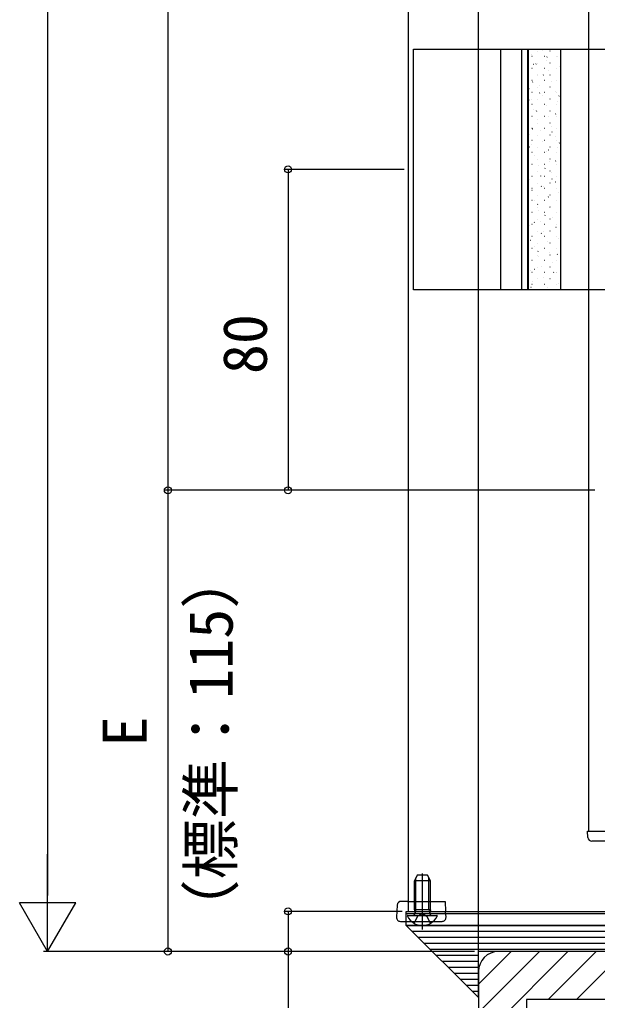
# Model space of a CAD drawing. Units: millimetres, scale not verified. Extents: x -875 to 875, y -1300 to 1292.
# Drawn here: x -387 to -242.8, y 62 to 306.5 of the extents above; entities that cross this region are included whole.
import ezdxf
from ezdxf.enums import TextEntityAlignment as Align

# ---------------------------------------------------------------- set-up
doc = ezdxf.new("R2010")
doc.units = ezdxf.units.MM
doc.header["$LTSCALE"] = 8
for name, color, linetype in [('0-3_YKK_12', 2, 'Continuous'), ('0-4_YKK_13', 4, 'Continuous'), ('0-5_YKK_D', 6, 'Continuous'), ('0-7_YSS_K', 3, 'Continuous')]:
    doc.layers.add(name, color=color, linetype=linetype)
doc.styles.add('ＭＳ ゴシック', font='')
doc.styles.get('ＭＳ ゴシック').set_extended_font_data('MS Gothic')

msp = doc.modelspace()

# ---------------------------------------------------------------- linework, layer by layer
at = {"layer": '0-3_YKK_12'}
for p, q in [((-290, 889.153), (-290, 84.153)), ((-245, 811.153), (-245, 104.153)), ((-245, 104.153), (-220, 104.153)), ((-290, 84.153), (-90, 84.153))]:
    msp.add_line(p, q, dxfattribs=at)
at = {"layer": '0-4_YKK_13'}
for p, q in [((-266.9, 239.153), (-266.9, 299.153)), ((-261.703, 239.153), (-261.703, 299.153)), ((-260.176, 239.153), (-260.176, 299.153)), ((-259.989, 239.153), (-259.989, 299.153)), ((-257.666, 298.637), (-257.716, 298.637)), ((-256.575, 298.907), (-256.584, 298.904)), ((-254.626, 298.637), (-254.676, 298.637)), ((-259.365, 297.919), (-259.375, 297.916)), ((-259.091, 297.262), (-259.141, 297.262)), ((-256.051, 297.262), (-256.101, 297.262)), ((-255.599, 296.412), (-255.608, 296.409)), ((-255.377, 297.229), (-255.461, 297.174)), ((-253.011, 297.262), (-253.061, 297.262)), ((-252.856, 297.383), (-252.865, 297.38)), ((-259.091, 294.272), (-259.141, 294.272)), ((-258.719, 295.307), (-258.729, 295.304)), ((-258.067, 295.449), (-258.15, 295.394)), ((-257.666, 295.647), (-257.716, 295.647)), ((-256.051, 294.272), (-256.101, 294.272)), ((-255, 293.783), (-255.01, 293.78)), ((-254.626, 295.647), (-254.676, 295.647)), ((-253.011, 294.272), (-253.061, 294.272)), ((-252.21, 294.771), (-252.219, 294.768)), ((-259.091, 291.282), (-259.141, 291.282)), ((-257.743, 292.812), (-257.753, 292.808)), ((-257.666, 292.657), (-257.716, 292.657)), ((-256.262, 292.726), (-256.345, 292.671)), ((-256.051, 291.282), (-256.101, 291.282)), ((-254.626, 292.657), (-254.676, 292.657)), ((-254.354, 291.171), (-254.364, 291.168)), ((-253.011, 291.282), (-253.061, 291.282)), ((-259.887, 289.211), (-259.897, 289.208)), ((-258.951, 290.946), (-259.034, 290.891)), ((-257.666, 289.667), (-257.716, 289.667)), ((-257.144, 290.183), (-257.154, 290.18)), ((-254.626, 289.667), (-254.676, 289.667)), ((-253.378, 288.676), (-253.388, 288.672)), ((-259.835, 286.443), (-259.919, 286.388)), ((-259.289, 286.583), (-259.298, 286.579)), ((-259.091, 288.292), (-259.141, 288.292)), ((-257.666, 286.677), (-257.716, 286.677)), ((-257.146, 288.223), (-257.23, 288.168)), ((-256.498, 287.571), (-256.508, 287.567)), ((-256.051, 288.292), (-256.101, 288.292)), ((-254.626, 286.677), (-254.676, 286.677)), ((-253.011, 288.292), (-253.061, 288.292)), ((-252.343, 287.484), (-252.427, 287.429)), ((-259.091, 285.302), (-259.141, 285.302)), ((-258.643, 283.97), (-258.652, 283.967)), ((-258.031, 283.72), (-258.114, 283.664)), ((-257.666, 283.687), (-257.716, 283.687)), ((-256.051, 285.302), (-256.101, 285.302)), ((-255.522, 285.075), (-255.532, 285.072)), ((-254.626, 283.687), (-254.676, 283.687)), ((-253.011, 285.302), (-253.061, 285.302)), ((-252.779, 286.047), (-252.789, 286.043)), ((-259.091, 282.312), (-259.141, 282.312)), ((-257.667, 281.475), (-257.676, 281.472)), ((-256.051, 282.312), (-256.101, 282.312)), ((-254.924, 282.446), (-254.933, 282.443)), ((-253.228, 282.981), (-253.311, 282.925)), ((-253.011, 282.312), (-253.061, 282.312)), ((-252.133, 283.435), (-252.143, 283.431)), ((-259.091, 279.322), (-259.141, 279.322)), ((-258.915, 279.216), (-258.998, 279.161)), ((-257.666, 280.697), (-257.716, 280.697)), ((-257.068, 278.846), (-257.077, 278.843)), ((-256.051, 279.322), (-256.101, 279.322)), ((-254.626, 280.697), (-254.676, 280.697)), ((-254.277, 279.834), (-254.287, 279.831)), ((-253.011, 279.322), (-253.061, 279.322)), ((-259.811, 277.875), (-259.82, 277.871)), ((-259.091, 276.332), (-259.141, 276.332)), ((-257.666, 277.707), (-257.716, 277.707)), ((-256.051, 276.332), (-256.101, 276.332)), ((-254.626, 277.707), (-254.676, 277.707)), ((-254.112, 278.477), (-254.196, 278.422)), ((-253.302, 277.339), (-253.311, 277.336)), ((-253.011, 276.332), (-253.061, 276.332)), ((-259.799, 274.713), (-259.883, 274.658)), ((-259.212, 275.246), (-259.221, 275.243)), ((-257.666, 274.717), (-257.716, 274.717)), ((-256.422, 276.234), (-256.431, 276.231)), ((-254.997, 273.974), (-255.08, 273.919)), ((-254.626, 274.717), (-254.676, 274.717)), ((-252.703, 274.71), (-252.712, 274.707)), ((-252.307, 275.754), (-252.391, 275.699)), ((-259.091, 273.342), (-259.141, 273.342)), ((-258.566, 272.634), (-258.575, 272.63)), ((-257.666, 271.727), (-257.716, 271.727)), ((-256.051, 273.342), (-256.101, 273.342)), ((-255.446, 273.739), (-255.455, 273.735)), ((-254.626, 271.727), (-254.676, 271.727)), ((-253.011, 273.342), (-253.061, 273.342)), ((-252.057, 272.098), (-252.066, 272.095)), ((-259.091, 270.352), (-259.141, 270.352)), ((-257.59, 270.138), (-257.599, 270.135)), ((-256.051, 270.352), (-256.101, 270.352)), ((-255.881, 269.471), (-255.965, 269.416)), ((-254.847, 271.11), (-254.856, 271.106)), ((-253.192, 271.251), (-253.275, 271.196)), ((-253.011, 270.352), (-253.061, 270.352)), ((-259.091, 267.362), (-259.141, 267.362)), ((-257.666, 268.737), (-257.716, 268.737)), ((-256.991, 267.51), (-257, 267.506)), ((-256.051, 267.362), (-256.101, 267.362)), ((-254.626, 268.737), (-254.676, 268.737)), ((-254.201, 268.498), (-254.21, 268.494)), ((-254.076, 266.748), (-254.16, 266.693)), ((-253.011, 267.362), (-253.061, 267.362)), ((-259.734, 266.538), (-259.744, 266.535)), ((-259.091, 264.372), (-259.141, 264.372)), ((-257.666, 265.747), (-257.716, 265.747)), ((-256.766, 264.968), (-256.849, 264.913)), ((-256.345, 264.897), (-256.354, 264.894)), ((-256.051, 264.372), (-256.101, 264.372)), ((-254.626, 265.747), (-254.676, 265.747)), ((-253.225, 266.002), (-253.234, 265.999)), ((-253.011, 264.372), (-253.061, 264.372)), ((-259.135, 263.909), (-259.145, 263.906)), ((-257.666, 262.757), (-257.716, 262.757)), ((-255.369, 262.402), (-255.379, 262.399)), ((-254.961, 262.245), (-255.044, 262.189)), ((-254.626, 262.757), (-254.676, 262.757)), ((-252.626, 263.373), (-252.635, 263.37)), ((-259.091, 261.382), (-259.141, 261.382)), ((-258.489, 261.297), (-258.499, 261.294)), ((-257.65, 260.465), (-257.733, 260.409)), ((-257.666, 259.767), (-257.716, 259.767)), ((-256.051, 261.382), (-256.101, 261.382)), ((-254.77, 259.773), (-254.78, 259.77)), ((-254.626, 259.767), (-254.676, 259.767)), ((-253.011, 261.382), (-253.061, 261.382)), ((-259.091, 258.392), (-259.141, 258.392)), ((-257.666, 256.777), (-257.716, 256.777)), ((-257.513, 258.802), (-257.523, 258.798)), ((-256.051, 258.392), (-256.101, 258.392)), ((-255.845, 257.741), (-255.929, 257.686)), ((-254.626, 256.777), (-254.676, 256.777)), ((-254.124, 257.161), (-254.134, 257.158)), ((-253.011, 258.392), (-253.061, 258.392)), ((-259.657, 255.201), (-259.667, 255.198)), ((-259.091, 255.402), (-259.141, 255.402)), ((-258.535, 255.961), (-258.618, 255.906)), ((-256.914, 256.173), (-256.924, 256.17)), ((-256.051, 255.402), (-256.101, 255.402)), ((-253.148, 254.666), (-253.158, 254.662)), ((-253.011, 255.402), (-253.061, 255.402)), ((-259.091, 252.412), (-259.141, 252.412)), ((-259.059, 252.573), (-259.068, 252.569)), ((-257.666, 253.787), (-257.716, 253.787)), ((-256.73, 253.238), (-256.813, 253.183)), ((-256.268, 253.561), (-256.278, 253.557)), ((-256.051, 252.412), (-256.101, 252.412)), ((-254.626, 253.787), (-254.676, 253.787)), ((-253.011, 252.412), (-253.061, 252.412)), ((-252.549, 252.037), (-252.559, 252.033)), ((-259.419, 251.458), (-259.502, 251.403)), ((-258.413, 249.96), (-258.422, 249.957)), ((-257.666, 250.797), (-257.716, 250.797)), ((-255.292, 251.065), (-255.302, 251.062)), ((-254.626, 250.797), (-254.676, 250.797)), ((-259.091, 249.422), (-259.141, 249.422)), ((-257.666, 247.807), (-257.716, 247.807)), ((-257.614, 248.735), (-257.697, 248.68)), ((-257.437, 247.465), (-257.446, 247.462)), ((-256.051, 249.422), (-256.101, 249.422)), ((-254.694, 248.436), (-254.703, 248.433)), ((-254.626, 247.807), (-254.676, 247.807)), ((-253.011, 249.422), (-253.061, 249.422)), ((-252.811, 247.996), (-252.895, 247.941)), ((-259.091, 246.432), (-259.141, 246.432)), ((-257.666, 244.817), (-257.716, 244.817)), ((-256.838, 244.836), (-256.847, 244.833)), ((-256.051, 246.432), (-256.101, 246.432)), ((-254.626, 244.817), (-254.676, 244.817)), ((-254.048, 245.824), (-254.057, 245.821)), ((-253.011, 246.432), (-253.061, 246.432)), ((-259.581, 243.865), (-259.59, 243.861)), ((-259.091, 243.442), (-259.141, 243.442)), ((-258.499, 244.232), (-258.582, 244.177)), ((-256.192, 242.224), (-256.201, 242.221)), ((-256.051, 243.442), (-256.101, 243.442)), ((-253.696, 243.493), (-253.779, 243.438)), ((-253.072, 243.329), (-253.081, 243.326)), ((-253.011, 243.442), (-253.061, 243.442)), ((-259.383, 239.729), (-259.466, 239.673)), ((-259.091, 240.452), (-259.141, 240.452)), ((-258.982, 241.236), (-258.991, 241.233)), ((-257.666, 241.827), (-257.716, 241.827)), ((-256.051, 240.452), (-256.101, 240.452)), ((-255.216, 239.729), (-255.225, 239.725)), ((-254.626, 241.827), (-254.676, 241.827)), ((-253.011, 240.452), (-253.061, 240.452)), ((-252.473, 240.7), (-252.482, 240.697)), ((-252.015, 239.153), (-260.176, 239.153)), ((-245.3, 104.153), (-219.7, 104.153)), ((-245.205, 102.592), (-245.3, 104.153)), ((-243.907, 101.653), (-244.206, 101.653)), ((-221.093, 101.653), (-243.907, 101.653)), ((-287.8, 93.153), (-288.5, 91.753)), ((-285.2, 93.153), (-287.8, 93.153)), ((-286.5, 79.653), (-286.5, 93.641)), ((-284.5, 91.753), (-285.2, 93.153)), ((-288.5, 84.553), (-288.5, 91.753)), ((-284.5, 91.753), (-288.5, 91.753)), ((-288.121, 84.553), (-288.121, 92.511)), ((-284.879, 84.553), (-284.879, 92.511)), ((-284.5, 84.553), (-284.5, 91.753)), ((-292.782, 85.714), (-292.965, 82.714)), ((-290.53, 86.653), (-291.783, 86.653)), ((-290.174, 86.653), (-290.53, 86.653)), ((-290.174, 86.653), (-280.836, 86.653)), ((-280.836, 86.653), (-280.683, 84.153)), ((-290.5, 83.653), (-290.5, 84.153)), ((-290.5, 84.153), (-89.5, 84.153)), ((-290.5, 80.653), (-290.5, 83.653)), ((-290.5, 83.653), (-89.5, 83.653)), ((-290.096, 83.153), (-282.904, 83.153)), ((-284.5, 84.553), (-288.5, 84.553)), ((-288.5, 84.553), (-288.355, 83.741)), ((-288.121, 84.553), (-288.361, 83.538)), ((-286.5, 83.611), (-287.645, 83.003)), ((-286.5, 83.611), (-285.355, 83.003)), ((-284.879, 84.553), (-284.639, 83.538)), ((-284.5, 84.553), (-284.645, 83.741)), ((-280.595, 82.714), (-280.683, 84.153)), ((-291.967, 81.653), (-281.593, 81.653)), ((-288.55, 81.187), (-287.645, 83.003)), ((-284.45, 81.187), (-285.355, 83.003)), ((-89.5, 80.653), (-290.5, 80.653)), ((-272.5, 62.653), (-290.5, 80.653)), ((-89.5, 79.153), (-289, 79.153)), ((-89.5, 77.653), (-287.5, 77.653)), ((-89.5, 76.153), (-286, 76.153)), ((-89.5, 74.653), (-284.5, 74.653)), ((-272.5, 62.653), (-272.5, 74.153)), ((-272.5, 73.153), (-283, 73.153)), ((-272.5, 71.653), (-281.5, 71.653)), ((-272.5, 70.153), (-280, 70.153)), ((-272.5, 68.653), (-278.5, 68.653)), ((-272.5, 67.153), (-277, 67.153)), ((-272.5, 65.653), (-275.5, 65.653)), ((-272.5, 64.153), (-274, 64.153))]:
    msp.add_line(p, q, dxfattribs=at)
msp.add_lwpolyline([(-288.7, 299.153), (-91.3, 299.153), (-91.3, 239.153), (-288.7, 239.153)], close=True, dxfattribs=at)
for points in [[(-260.176, 299.153), (-252.015, 299.153), (-252.015, 239.153)], [(-290.5, 83.653), (-89.5, 83.653), (-89.5, 84.153)], [(-290.5, 80.653), (-89.5, 80.653), (-89.5, 83.653)], [(-89.5, 80.653), (-89.5, 74.153), (-272.5, 74.153)]]:
    msp.add_lwpolyline(points, dxfattribs=at)
for centre, radius, start, end in [((-244.206, 102.653), 1, 183.5, 270), ((-291.783, 85.653), 1, 90, 176.5), ((-290.096, 82.999), 0.154, 90, 207.28096), ((-288.848, 83.653), 0.5, 270, 10.09096), ((-284.152, 83.653), 0.5, 169.90904, 270), ((-282.904, 82.999), 0.154, 332.71904, 90), ((-291.967, 82.653), 1, 176.5, 270), ((-286.5, 84.853), 4.2, 207.28096, 332.71904), ((-281.593, 82.653), 1, 270, 3.5)]:
    msp.add_arc(centre, radius, start, end, dxfattribs=at)
at = {"layer": '0-5_YKK_D'}
for p, q in [((-380, 775.153), (-380, 88.153)), ((-350, 539.153), (-350, 189.153)), ((-291, 269.153), (-321, 269.153)), ((-320, 269.153), (-320, 189.153)), ((-243.5, 189.153), (-351, 189.153)), ((-243.5, 189.153), (-351, 189.153)), ((-350, 189.153), (-350, 74.153)), ((-243.5, 189.153), (-321, 189.153)), ((-380, 74.153), (-380, 98.402)), ((-380, 74.153), (-387, 86.278)), ((-373, 86.278), (-387, 86.278)), ((-380, 74.153), (-373, 86.278)), ((-291.5, 84.153), (-321, 84.153)), ((-273.5, 74.153), (-381, 74.153)), ((-273.5, 74.153), (-351, 74.153)), ((-273.5, 74.153), (-321, 74.153))]:
    msp.add_line(p, q, dxfattribs=at)
msp.add_lwpolyline([(-320, 84.153), (-320, 74.153), (-320, 47.903)], dxfattribs=at)
for centre in [(-320, 269.153), (-350, 189.153), (-350, 189.153), (-320, 189.153), (-320, 84.153), (-350, 74.153), (-320, 74.153)]:
    msp.add_circle(centre, 0.875, dxfattribs=at)
at = {"layer": '0-7_YSS_K'}
for p, q in [((-272.5, 69.153), (-272.5, 871.653)), ((-272.5, 51.864), (-250.211, 74.153)), ((-272.5, 58.935), (-257.282, 74.153)), ((-272.5, 66.006), (-264.353, 74.153)), ((-195, 74.153), (-267.5, 74.153)), ((-255.14, 62.153), (-243.14, 74.153)), ((-248.069, 62.153), (-236.069, 74.153)), ((-272.5, 69.153), (-272.5, -3.347)), ((-260.5, 62.153), (-260.5, -3.347)), ((-195, 62.153), (-260.5, 62.153))]:
    msp.add_line(p, q, dxfattribs=at)
msp.add_arc((-267.5, 69.153), 5, 90, 180, dxfattribs=at)

# ---------------------------------------------------------------- texts
at = {"layer": '0-5_YKK_D', "style": 'ＭＳ ゴシック'}
for s, p in [('80', (-322, 218.116)), ('（標準：115）', (-330.528, 77.15)), ('E', (-352, 125.304))]:
    msp.add_text(s, height=11, rotation=90, dxfattribs=at).set_placement(p, align=Align.BOTTOM_LEFT)

doc.saveas('drawing.dxf')
